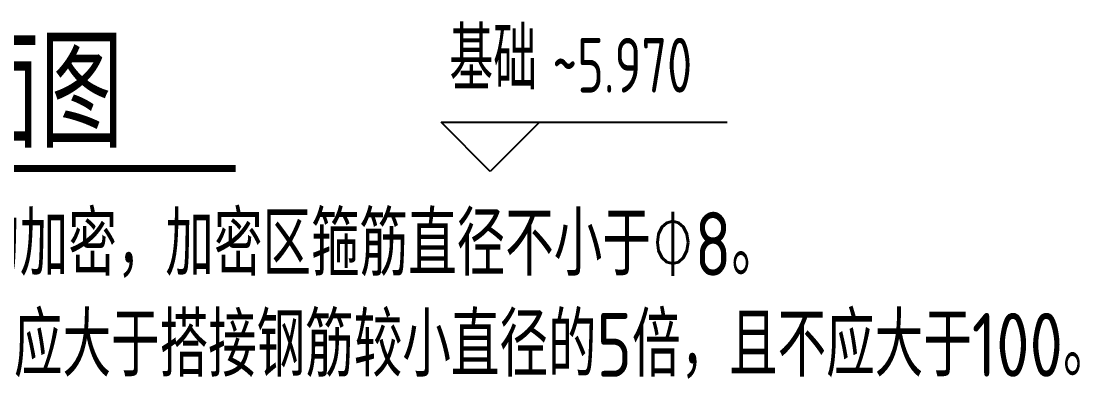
# Model space of a CAD drawing. Extents: x -2331248 to -1198620, y -977263 to -545844.
# Drawn here: x -1864085 to -1856834, y -667000 to -664550 of the extents above; entities that cross this region are included whole.
import ezdxf
from ezdxf.enums import TextEntityAlignment as Align

# ---------------------------------------------------------------- set-up
doc = ezdxf.new("R2010")
doc.units = 0
doc.header["$LTSCALE"] = 1000
doc.header["$MEASUREMENT"] = 0
doc.layers.get('0').update_dxf_attribs({"linetype": 'CONTINUOUS'})
for name, color, linetype in [('3', 3, 'CONTINUOUS'), ('TEXT', 7, 'CONTINUOUS'), ('THIN', 7, 'CONTINUOUS'), ('标注钢筋', 253, 'CONTINUOUS')]:
    doc.layers.add(name, color=color, linetype=linetype)
doc.styles.add('HZ', font='tssdeng.shx', dxfattribs={"width": 0.8, "bigfont": 'tssdchn.shx'})
doc.styles.add('STYLE3', font='tssdeng.shx', dxfattribs={"bigfont": 'tssdchn.shx'})
doc.styles.add('TSSD_REIN', font='Tssdeng.shx', dxfattribs={"width": 0.7, "bigfont": 'hztxt.shx'})

msp = doc.modelspace()

# ---------------------------------------------------------------- linework, layer by layer
at = {"layer": '3', "const_width": 48.2}
msp.add_lwpolyline([(-1868406.2, -665558.9), (-1862615, -665558.9)], dxfattribs=at)
at = {"layer": 'THIN'}
for p, q in [((-1860871.9, -665579, 544.7), (-1861209.4, -665241.5, 544.7)), ((-1861209.4, -665241.5, 544.7), (-1859249.6, -665241.5, 544.7)), ((-1860534.4, -665241.5, 544.7), (-1860871.9, -665579, 544.7))]:
    msp.add_line(p, q, dxfattribs=at)

# ---------------------------------------------------------------- texts
at = {"style": 'STYLE3', "width": 0.8}
for s, p in [('注：标高1.200以下柱箍筋均加密，加密区箍筋直径不小于%%1308。', (-1868370.6, -666294.8)), ('柱纵筋搭接范围内箍筋间距不应大于搭接钢筋较小直径的5倍，且不应大于100。', (-1868456.7, -666986.2, 544.7))]:
    msp.add_text(s, height=437.5, dxfattribs=at).set_placement(p)
at = {"layer": 'TEXT', "style": 'TSSD_REIN', "width": 0.7}
for s, height, p in [('基础', 428.57, (-1861151.9, -665152.1, 544.7)), ('~5.970', 375, (-1860447.4, -665152.1, 544.7))]:
    msp.add_text(s, height=height, dxfattribs=at).set_placement(p, align=Align.BOTTOM_LEFT)
at = {"layer": '标注钢筋', "style": 'HZ', "width": 0.8}
msp.add_text('一层柱配筋平面图', height=750, dxfattribs=at).set_placement((-1867946.4, -665416.7))

doc.saveas('drawing.dxf')
